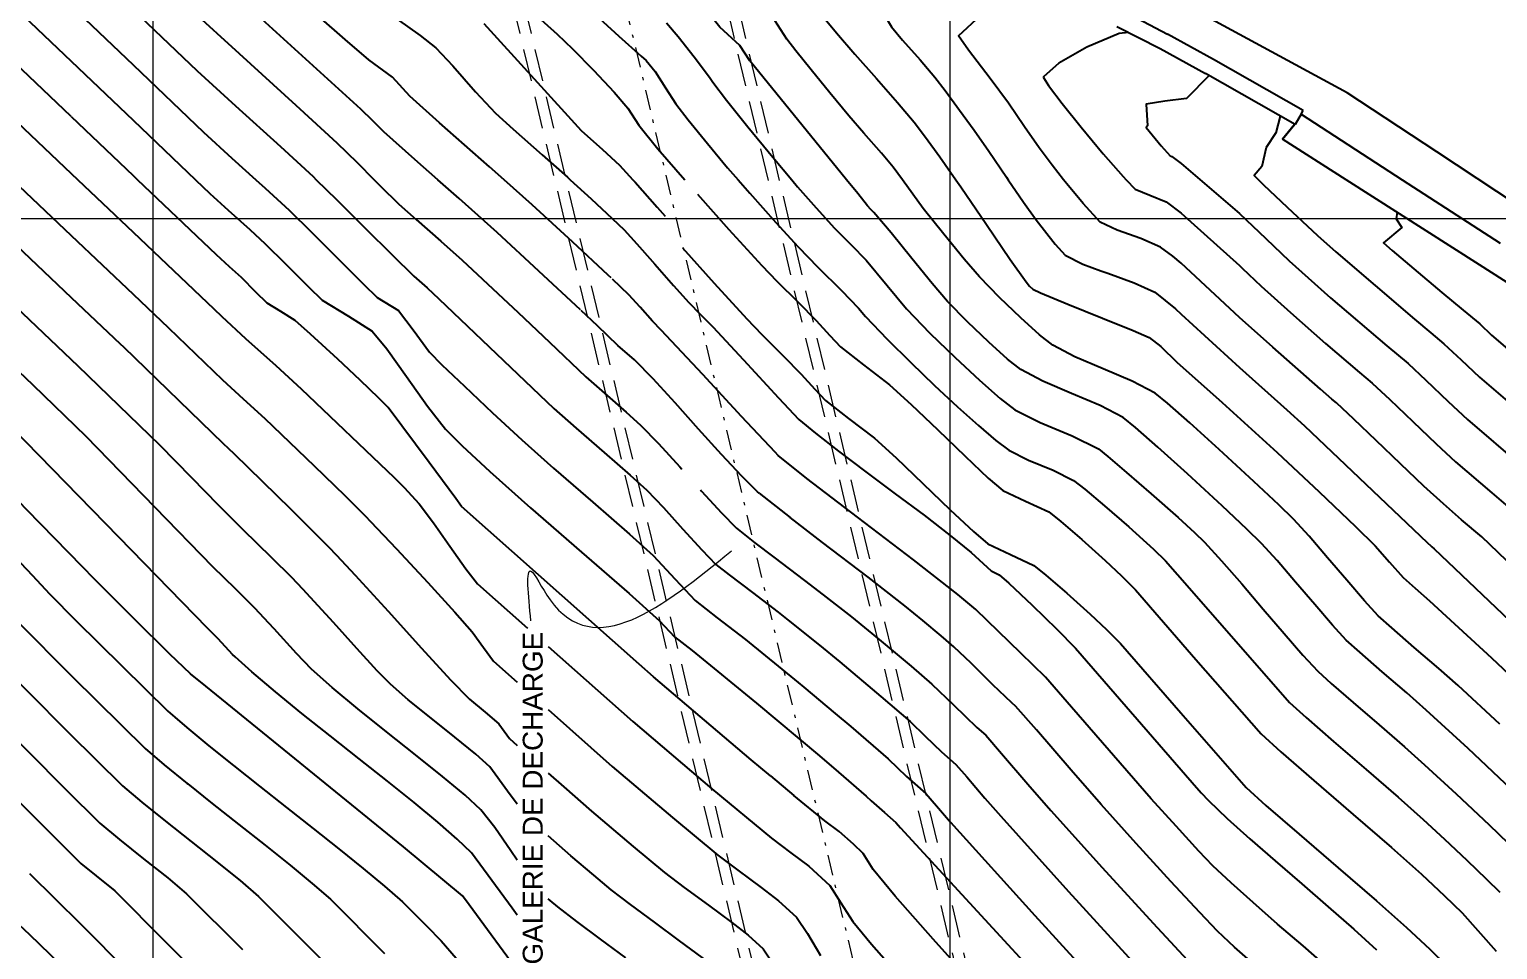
# Model space of a CAD drawing. Extents: x 62405 to 62842, y 108162 to 109685.
# Drawn here: x 62446.13 to 62492.18, y 109602.09 to 109630.93 of the extents above; entities that cross this region are included whole.
import ezdxf
from ezdxf.enums import TextEntityAlignment as Align

# ---------------------------------------------------------------- set-up
doc = ezdxf.new("R2010")
doc.units = 0
doc.header["$LTSCALE"] = 0.999976
doc.header["$MEASUREMENT"] = 0
doc.linetypes.add('TRATTEGGIATA', pattern=[19.05, 12.7, -6.35])
doc.linetypes.add('TRATTOPUNTO2', pattern=[12.7, 6.35, -3.175, 0, -3.175])
for name, color, linetype in [('Bâti', 7, 'Continuous'), ('coordinate', 2, 'Continuous'), ('curve livello 1 m', 2, 'Continuous'), ('curve livello 1m', 2, 'Continuous'), ('curve livello 5 m', 7, 'Continuous'), ('curve livello 5m', 7, 'Continuous'), ('LIN010CO', 2, 'Continuous'), ('LIN018CO', 6, 'Continuous'), ('LIN025CO', 7, 'Continuous'), ('Per+Mod Surf', 7, 'Continuous'), ('Strade', 7, 'Continuous')]:
    doc.layers.add(name, color=color, linetype=linetype)
doc.styles.add('ARIAL', font='arial.ttf')

msp = doc.modelspace()

# ---------------------------------------------------------------- linework, layer by layer
at = {"layer": 'Bâti', "linetype": 'Continuous'}
for p, q in [((62479.234, 109632.151), (62481.819, 109630.776)), ((62480.234, 109631.025), (62481.597, 109630.332)), ((62483.262, 109629.991), (62481.819, 109630.776)), ((62481.597, 109630.332), (62483.01, 109629.549)), ((62486.079, 109628.39), (62483.262, 109629.991)), ((62485.827, 109627.949), (62483.01, 109629.549)), ((62486.017, 109628.272), (62486.079, 109628.39)), ((62485.807, 109627.947), (62485.433, 109627.494)), ((62486.017, 109628.272), (62485.827, 109627.949)), ((62486.017, 109628.272), (62489.186, 109626.219)), ((62487.428, 109626.219), (62485.433, 109627.494)), ((62491.605, 109623.548), (62487.428, 109626.219)), ((62489.186, 109626.219), (62492.255, 109624.231)), ((62494.609, 109621.627), (62491.605, 109623.548))]:
    msp.add_line(p, q, dxfattribs=at)
at = {"layer": 'coordinate', "linetype": 'Continuous', "lineweight": 0}
for p, q in [((62450, 109685.001), (62450, 109487.501)), ((62475, 109685.001), (62475, 109487.501)), ((62418.386, 109625), (62561.886, 109625))]:
    msp.add_line(p, q, dxfattribs=at)
at = {"layer": 'curve livello 1 m'}
for p, q in [((62469.515, 109617.677), (62468.46, 109618.798)), ((62469.014, 109616.395), (62469.987, 109615.628)), ((62469.476, 109614.39), (62470.441, 109613.653)), ((62470.415, 109610.312), (62471.401, 109609.488)), ((62470.911, 109608.16), (62471.506, 109607.648)), ((62469.371, 109607.532), (62470.108, 109606.921))]:
    msp.add_line(p, q, dxfattribs=at)
at = {"layer": 'curve livello 1 m', "flags": 128}
for points in [[(62468.358, 109626.219), (62468.726, 109625.795), (62469.544, 109624.878), (62470.238, 109624.119), (62470.861, 109623.481), (62471.598, 109622.745), (62472.134, 109622.191), (62472.351, 109621.929), (62473.034, 109621.223), (62473.769, 109620.492), (62474.517, 109619.772), (62475.238, 109619.101), (62475.893, 109618.514), (62476.443, 109618.049), (62476.849, 109617.742), (62477.464, 109617.433), (62478.238, 109617.111), (62478.877, 109616.795), (62479.235, 109616.518), (62479.85, 109615.999), (62480.605, 109615.338), (62481.383, 109614.638), (62481.759, 109614.273), (62482.508, 109613.411), (62485.647, 109609.831), (62486.166, 109609.358), (62487.03, 109608.607), (62488.054, 109607.727), (62489.051, 109606.865), (62489.835, 109606.17), (62490.51, 109605.546), (62491.211, 109604.886), (62491.825, 109604.296), (62492.239, 109603.883)], [(62470.039, 109626.219), (62470.223, 109625.999), (62470.802, 109625.339), (62471.38, 109624.703), (62471.901, 109624.173), (62472.372, 109623.693), (62473.028, 109622.9), (62473.638, 109622.168), (62474.373, 109621.414), (62475.161, 109620.645), (62475.923, 109619.936), (62476.575, 109619.364), (62477.036, 109619.004), (62477.831, 109618.605), (62478.831, 109618.189), (62479.657, 109617.781), (62479.947, 109617.547), (62480.539, 109617.043), (62481.314, 109616.37), (62482.156, 109615.629), (62482.671, 109615.159), (62482.988, 109614.858), (62483.521, 109614.275), (62484.15, 109613.55), (62484.82, 109612.762), (62485.478, 109611.99), (62486.069, 109611.313), (62486.538, 109610.81), (62486.953, 109610.432), (62487.644, 109609.832), (62488.462, 109609.128), (62489.259, 109608.439), (62489.886, 109607.883), (62490.878, 109606.967), (62491.908, 109605.996), (62492.811, 109605.129)], [(62492.605, 109607.106), (62491.246, 109608.387), (62489.937, 109609.597), (62489.937, 109609.597), (62489.326, 109610.136), (62488.559, 109610.797), (62487.855, 109611.405), (62487.43, 109611.788), (62487.43, 109611.788), (62486.995, 109612.258), (62486.442, 109612.899), (62485.84, 109613.607), (62485.26, 109614.282), (62484.771, 109614.82), (62484.771, 109614.82), (62484.309, 109615.265), (62483.533, 109615.994), (62483.533, 109615.994), (62482.446, 109616.996), (62481.52, 109617.834), (62481.52, 109617.834), (62480.819, 109618.447), (62480.436, 109618.767), (62480.436, 109618.767), (62479.714, 109619.14), (62478.808, 109619.523), (62477.912, 109619.903), (62477.223, 109620.266), (62477.223, 109620.266), (62476.81, 109620.595), (62476.218, 109621.128), (62475.553, 109621.765), (62474.924, 109622.406), (62474.924, 109622.406), (62474.44, 109622.968), (62473.81, 109623.745), (62473.159, 109624.549), (62472.61, 109625.195), (62472.61, 109625.195), (62472.521, 109625.286), (62472.417, 109625.403), (62472.107, 109625.785), (62471.754, 109626.219)], [(62475.181, 109626.219), (62475.339, 109625.991), (62476.143, 109624.813), (62476.892, 109623.716), (62477.388, 109623.014), (62477.497, 109622.883), (62477.596, 109622.79), (62477.845, 109622.674), (62478.702, 109622.317), (62479.781, 109621.883), (62480.743, 109621.494), (62481.251, 109621.271), (62481.609, 109620.988), (62482.12, 109620.501), (62483.534, 109619.24), (62485.257, 109617.666), (62486.574, 109616.432), (62487.715, 109615.35), (62488.336, 109614.745), (62488.789, 109614.228), (62489.213, 109613.746), (62489.585, 109613.419), (62490.039, 109613.024), (62490.564, 109612.539)], [(62476.829, 109626.219), (62477.312, 109625.513), (62477.702, 109624.957), (62478.299, 109624.195), (62478.611, 109623.849), (62479.165, 109623.577), (62479.736, 109623.367)], [(62467.083, 109625.765), (62468.072, 109624.655), (62469.097, 109623.535), (62469.576, 109623.044), (62470.238, 109622.377), (62470.801, 109621.802), (62471.236, 109621.335), (62471.568, 109620.979), (62472.294, 109620.416), (62473.102, 109619.794), (62473.785, 109619.177), (62474.624, 109618.376), (62475.478, 109617.553), (62476.204, 109616.868), (62476.662, 109616.479), (62477.371, 109616.147), (62478.098, 109615.81), (62478.48, 109615.506), (62479.137, 109614.941), (62479.872, 109614.282), (62480.381, 109613.8), (62480.819, 109613.362), (62482.71, 109611.185), (62484.755, 109608.852), (62485.379, 109608.284), (62486.416, 109607.383), (62487.645, 109606.326), (62488.842, 109605.291), (62489.784, 109604.456), (62490.514, 109603.775), (62491.059, 109603.244), (62492.125, 109602.034)], [(62465.344, 109624.026), (62465.742, 109623.574), (62466.329, 109622.906), (62466.814, 109622.368), (62467.168, 109622.008), (62467.563, 109621.606), (62468.523, 109620.578), (62469.626, 109619.383), (62470.266, 109618.707), (62470.784, 109618.272), (62471.508, 109617.709), (62472.365, 109617.063), (62473.282, 109616.378), (62474.187, 109615.699), (62475.006, 109615.069), (62475.667, 109614.534), (62476.289, 109613.955), (62476.54, 109613.838), (62476.849, 109613.571), (62477.577, 109612.888), (62478.351, 109612.135), (62478.94, 109611.539), (62482.597, 109607.329), (62482.883, 109606.998), (62483.106, 109606.756), (62483.694, 109606.2), (62484.404, 109605.562), (62485.196, 109604.869), (62486.03, 109604.147), (62486.865, 109603.424), (62487.662, 109602.726), (62488.381, 109602.081)], [(62468.46, 109618.798), (62467.247, 109620.112), (62465.945, 109621.508), (62465.945, 109621.508), (62465.673, 109621.785), (62465.283, 109622.222), (62464.936, 109622.611), (62464.936, 109622.611), (62464.422, 109623.104)], [(62469.014, 109616.395), (62468.964, 109616.435), (62468.964, 109616.435), (62468.473, 109616.924), (62467.837, 109617.609), (62467.119, 109618.405), (62466.382, 109619.222), (62465.689, 109619.974), (62465.106, 109620.573), (62465.106, 109620.573), (62464.59, 109621.027), (62463.952, 109621.635), (62463.435, 109622.116)], [(62462.444, 109621.125), (62463.585, 109620.039), (62464.166, 109619.526), (62464.847, 109618.935), (62465.302, 109618.528), (62465.86, 109617.951), (62466.526, 109617.221), (62466.592, 109617.148)], [(62460.438, 109619.119), (62460.655, 109618.915), (62461.576, 109618.063), (62462.568, 109617.182), (62463.805, 109616.107), (62464.957, 109615.104), (62465.694, 109614.439), (62466.38, 109613.699), (62467.01, 109613.027), (62467.705, 109612.487), (62468.586, 109611.809), (62470.238, 109610.46), (62470.415, 109610.312)], [(62459.451, 109618.133), (62459.708, 109617.881), (62460.572, 109617.075), (62461.852, 109615.937), (62463.45, 109614.549), (62464.938, 109613.253), (62465.889, 109612.395), (62466.359, 109611.891), (62466.921, 109611.457), (62468.934, 109609.813), (62470.911, 109608.16)], [(62469.371, 109607.532), (62468.762, 109608.036), (62465.709, 109610.636), (62465.709, 109610.636), (62465.257, 109611.036), (62459.687, 109615.972), (62459.504, 109616.223), (62458.668, 109617.35)], [(62486.847, 109601.527), (62486.073, 109602.2), (62485.277, 109602.888), (62484.507, 109603.559), (62483.814, 109604.177), (62483.247, 109604.711), (62483.247, 109604.711), (62482.808, 109605.173), (62482.09, 109605.953), (62481.311, 109606.816), (62481.311, 109606.816), (62478.817, 109609.687), (62478, 109610.628), (62477.224, 109611.382), (62475.813, 109612.746), (62475.249, 109613.218), (62473.854, 109614.304), (62472.1, 109615.641), (62470.512, 109616.854), (62469.615, 109617.571), (62469.615, 109617.571), (62469.515, 109617.677)], [(62457.885, 109616.567), (62458.358, 109616.056), (62458.801, 109615.467), (62459.322, 109614.728), (62459.818, 109614.026), (62460.189, 109613.55), (62461.755, 109612.162)], [(62467.175, 109616.501), (62467.214, 109616.457), (62467.838, 109615.777), (62468.312, 109615.299), (62468.887, 109614.84), (62469.476, 109614.39)], [(62484.59, 109601.574), (62483.925, 109602.163), (62483.388, 109602.666), (62483.388, 109602.666), (62482.832, 109603.246), (62481.924, 109604.224), (62480.836, 109605.415), (62479.738, 109606.633), (62479.738, 109606.633), (62478.797, 109607.715), (62477.715, 109608.974), (62477.06, 109609.716), (62477.06, 109609.716), (62476.944, 109609.818), (62476.349, 109610.389), (62475.661, 109611.065), (62475.124, 109611.577), (62475.124, 109611.577), (62474.723, 109611.924), (62474.152, 109612.401), (62473.583, 109612.866), (62473.583, 109612.866), (62472.439, 109613.756), (62471.002, 109614.852), (62469.987, 109615.628)], [(62455.764, 109614.446), (62456.351, 109613.821), (62457.38, 109612.693), (62458.434, 109611.532), (62459.341, 109610.543), (62459.93, 109609.932), (62460.422, 109609.526), (62460.859, 109609.161), (62461.194, 109608.705), (62461.432, 109608.482)], [(62470.441, 109613.653), (62471.025, 109613.209), (62471.918, 109612.514), (62472.848, 109611.754), (62473.781, 109610.974), (62474.436, 109610.408), (62475.113, 109609.755), (62475.841, 109609.05), (62476.121, 109608.805), (62476.621, 109608.238), (62477.447, 109607.276), (62478.166, 109606.45), (62479.778, 109604.661), (62481.377, 109602.911), (62482.711, 109601.473), (62483.529, 109600.621), (62484.166, 109600.034), (62484.965, 109599.339), (62485.767, 109598.642), (62486.414, 109598.047), (62489.31, 109594.928), (62493.157, 109590.708)], [(62461.432, 109606.643), (62461.128, 109607.058), (62460.573, 109607.813), (62460.573, 109607.813), (62460.132, 109608.214), (62459.476, 109608.747), (62458.729, 109609.338), (62458.015, 109609.914), (62457.454, 109610.402), (62457.454, 109610.402), (62457.042, 109610.83), (62456.406, 109611.523), (62455.668, 109612.336), (62454.946, 109613.127), (62454.704, 109613.385)], [(62461.432, 109604.891), (62461.232, 109605.181), (62460.728, 109605.91), (62460.287, 109606.465), (62460.287, 109606.465), (62459.797, 109606.925), (62459.09, 109607.517), (62458.243, 109608.196), (62457.332, 109608.916), (62456.434, 109609.632), (62455.624, 109610.299), (62454.978, 109610.872), (62454.978, 109610.872), (62454.509, 109611.37), (62453.812, 109612.137), (62453.641, 109612.322)], [(62461.432, 109603.167), (62461.273, 109603.383), (62460.001, 109605.117), (62459.553, 109605.549), (62458.94, 109606.083), (62458.197, 109606.695), (62457.364, 109607.364), (62456.475, 109608.067), (62455.569, 109608.784), (62454.681, 109609.492), (62453.85, 109610.169), (62453.111, 109610.792), (62452.585, 109611.267)], [(62462.401, 109611.589), (62463.597, 109610.53), (62465.06, 109609.234), (62467.529, 109607.131), (62469.401, 109605.581), (62470.016, 109605.121), (62470.575, 109604.702), (62471.236, 109604.1), (62471.582, 109603.556), (62471.953, 109602.963), (62472.541, 109602.254), (62473.552, 109601.104), (62474.878, 109599.632), (62476.412, 109597.956), (62478.046, 109596.193), (62479.675, 109594.462), (62482.918, 109591.184), (62487.852, 109586.091), (62488.394, 109585.57), (62489.455, 109584.165), (62495.031, 109576.578)], [(62471.401, 109609.488), (62471.895, 109609.075), (62473.059, 109608.07), (62473.634, 109607.515), (62474.242, 109606.982), (62474.584, 109606.589), (62475.021, 109606.085), (62477.663, 109603.153), (62480.284, 109600.284), (62482.47, 109597.928), (62483.811, 109596.53), (62484.255, 109596.134), (62484.703, 109595.735), (62485.598, 109594.771), (62488.009, 109592.125), (62489.907, 109590.112), (62491.516, 109588.4), (62491.884, 109587.975), (62492.259, 109587.507)], [(62450.693, 109609.375), (62451.067, 109609.051), (62451.76, 109608.478), (62452.529, 109607.859), (62453.348, 109607.209), (62454.191, 109606.546), (62455.03, 109605.885), (62455.841, 109605.241), (62456.596, 109604.632), (62457.27, 109604.073), (62457.835, 109603.581), (62458.592, 109602.822), (62459.05, 109602.366), (62459.514, 109601.822)], [(62462.401, 109607.617), (62462.889, 109607.188), (62463.762, 109606.429), (62465.064, 109605.32), (62466.051, 109604.503), (62466.666, 109604.035), (62467.428, 109603.475), (62468.159, 109602.937), (62468.678, 109602.536), (62469.146, 109602.111), (62469.607, 109601.417)], [(62471.506, 109607.648), (62472.371, 109606.901), (62472.531, 109606.747), (62472.951, 109606.379), (62473.302, 109606.071), (62473.448, 109605.902), (62480.545, 109598.188), (62483.724, 109594.688), (62483.886, 109594.525), (62484.682, 109593.703), (62490.519, 109587.502), (62490.86, 109587.11), (62493.727, 109583.211)], [(62451.098, 109607.278), (62451.869, 109606.663), (62452.699, 109606.009), (62453.526, 109605.358), (62454.308, 109604.734), (62455.006, 109604.162), (62455.579, 109603.667), (62457.27, 109601.969)], [(62496.317, 109577.298), (62489.725, 109586.268), (62489.494, 109586.575), (62489.376, 109586.688), (62483.402, 109592.854), (62481.699, 109594.575), (62479.779, 109596.617), (62477.851, 109598.696), (62476.042, 109600.673), (62474.479, 109602.409), (62473.287, 109603.764), (62472.593, 109604.6), (62472.593, 109604.6), (62472.281, 109605.095), (62471.979, 109605.388), (62471.523, 109605.785), (62471.523, 109605.785), (62471.076, 109606.12), (62470.108, 109606.921)], [(62470.546, 109597.447), (62470.304, 109597.722), (62470.033, 109598.049), (62470.033, 109598.049), (62469.563, 109598.757), (62469.033, 109599.648), (62468.519, 109600.507), (62468.1, 109601.117), (62468.1, 109601.117), (62467.73, 109601.453), (62467.228, 109601.844), (62466.525, 109602.365), (62465.737, 109602.942), (62464.982, 109603.5), (62464.376, 109603.964), (62464.376, 109603.964), (62463.832, 109604.415), (62463.113, 109605.027), (62463.113, 109605.027), (62462.401, 109605.649)], [(62452.075, 109604.787), (62452.739, 109604.251), (62453.322, 109603.753), (62455.949, 109601.117)], [(62464.84, 109601.828), (62464.039, 109602.415), (62463.299, 109602.965), (62462.701, 109603.425), (62462.701, 109603.425), (62462.464, 109603.624), (62462.401, 109603.68)]]:
    msp.add_lwpolyline(points, dxfattribs=at)
at = {"layer": 'curve livello 1m'}
for p, q in [((62482.256, 109625.173), (62484.084, 109623.526)), ((62484.084, 109621.905), (62482.256, 109623.601)), ((62482.256, 109622.004), (62484.084, 109620.328)), ((62445.106, 109603.526), (62446.133, 109602.556))]:
    msp.add_line(p, q, dxfattribs=at)
at = {"layer": 'curve livello 1m', "flags": 128}
for points in [[(62471.754, 109626.219), (62468.724, 109629.949), (62468.408, 109630.431), (62467.782, 109630.998), (62467.252, 109631.665), (62466.74, 109632.307), (62466.74, 109632.307), (62466.164, 109632.796), (62465.407, 109633.432), (62465.407, 109633.432), (62464.857, 109633.929), (62464.334, 109634.401), (62464.334, 109634.401), (62462.783, 109635.681), (62460.911, 109637.227), (62460.907, 109637.347), (62460.913, 109637.393), (62461.137, 109639.189)], [(62455.193, 109638.786), (62455.926, 109637.935), (62456.121, 109637.71), (62456.944, 109637.215), (62457.497, 109636.682), (62458.121, 109636.198), (62458.971, 109635.567), (62459.69, 109635.016), (62460.067, 109634.686), (62460.506, 109634.3), (62461.503, 109633.477), (62462.282, 109632.835), (62462.929, 109632.258), (62463.762, 109631.499), (62464.615, 109630.722), (62465.321, 109630.09), (62465.476, 109629.96), (62465.758, 109629.606), (62466.082, 109629.098), (62466.402, 109628.6), (62466.79, 109628.1), (62467.393, 109627.358), (62468.03, 109626.596), (62468.358, 109626.219)], [(62455.193, 109637.041), (62455.362, 109636.827), (62455.692, 109636.362), (62456.096, 109636.119), (62456.292, 109635.93), (62456.837, 109635.497), (62457.604, 109634.921), (62458.464, 109634.283), (62459.289, 109633.666), (62459.949, 109633.151), (62460.36, 109632.791), (62460.863, 109632.376), (62461.255, 109632.051), (62461.972, 109631.422), (62462.68, 109630.782), (62463.168, 109630.325), (62463.828, 109629.651), (62464.468, 109628.962), (62464.895, 109628.465), (62464.895, 109628.465), (62465.241, 109627.925), (62465.836, 109627.192), (62466.683, 109626.219)], [(62468.891, 109636.352), (62468.873, 109636.164), (62468.881, 109636.162), (62469.052, 109635.459), (62469.085, 109634.439), (62469.236, 109633.614), (62469.951, 109632.966), (62470.333, 109632.388), (62470.828, 109631.631), (62471.061, 109631.308), (62471.091, 109631.254), (62471.439, 109630.822), (62472.017, 109630.158), (62472.699, 109629.388), (62473.36, 109628.635), (62473.875, 109628.024), (62474.229, 109627.557), (62474.68, 109626.938), (62475.181, 109626.219)], [(62441.032, 109635.767), (62441.167, 109635.636), (62441.868, 109635.02), (62442.631, 109634.389), (62443.374, 109633.853), (62443.914, 109633.321), (62444.642, 109632.601), (62447.442, 109629.934)], [(62447.442, 109628.203), (62443.013, 109632.422), (62443.013, 109632.422), (62442.533, 109632.896), (62442.252, 109633.099), (62441.263, 109633.966), (62439.977, 109635.097), (62439.653, 109635.373), (62439.515, 109635.477)], [(62437.81, 109635.152), (62437.895, 109635.088), (62438.498, 109634.631), (62439.68, 109633.642), (62441.306, 109632.247), (62441.624, 109631.964), (62442.12, 109631.46), (62447.442, 109626.414)], [(62458.937, 109626.219), (62458.216, 109626.853), (62457.252, 109627.716), (62457.252, 109627.716), (62456.899, 109628.064), (62456.528, 109628.431), (62456.528, 109628.431), (62451.815, 109632.727), (62451.129, 109633.359), (62451.097, 109633.401), (62450.996, 109633.477), (62450.38, 109634.048), (62449.655, 109634.773), (62449.383, 109635.052)], [(62473.004, 109634.507), (62472.701, 109633.778), (62472.45, 109633.029), (62472.398, 109632.73), (62472.472, 109632.513), (62472.554, 109632.207), (62472.576, 109632.117), (62472.608, 109632.019), (62472.871, 109631.5), (62473.166, 109631.013), (62473.516, 109630.594), (62474.065, 109629.974), (62474.527, 109629.433), (62474.848, 109629.015), (62475.303, 109628.401), (62475.757, 109627.777), (62476.219, 109627.114), (62476.777, 109626.295), (62476.829, 109626.219)], [(62449.383, 109633.284), (62449.53, 109633.139), (62451.191, 109631.557), (62452.708, 109630.17), (62454.488, 109628.559), (62455.778, 109627.375), (62456.407, 109626.757), (62456.945, 109626.219)], [(62478.565, 109626.219), (62478.204, 109626.68), (62477.801, 109627.214), (62477.801, 109627.214), (62477.341, 109627.879), (62476.833, 109628.616), (62476.833, 109628.616), (62476.257, 109629.393), (62475.587, 109630.282), (62475.267, 109630.725), (62475.267, 109630.725), (62475.965, 109631.377), (62476.526, 109631.932), (62477.156, 109632.573)], [(62447.442, 109631.665), (62449.383, 109629.817)], [(62461.02, 109626.219), (62460.562, 109626.625), (62458.999, 109628), (62458.063, 109628.84), (62458.063, 109628.84), (62457.523, 109629.432), (62456.783, 109629.975), (62456.035, 109630.609), (62455.215, 109631.331)], [(62457.667, 109631.247), (62458.385, 109630.736), (62458.879, 109630.351), (62459.414, 109629.784), (62460.124, 109628.978), (62460.749, 109628.302), (62461.299, 109627.808), (62462.217, 109627.001), (62463.005, 109626.301), (62463.094, 109626.219)], [(62466.108, 109631.133), (62466.482, 109630.703), (62466.983, 109630.073), (62467.461, 109629.433), (62467.563, 109629.275), (62467.994, 109628.714), (62468.664, 109627.879), (62469.448, 109626.923), (62470.039, 109626.219)], [(62480.603, 109630.838), (62480.312, 109630.798), (62479.293, 109630.371), (62478.412, 109629.867), (62477.933, 109629.439), (62477.933, 109629.428), (62477.932, 109629.427), (62478.096, 109629.171), (62478.521, 109628.612), (62479.12, 109627.861), (62479.806, 109627.032), (62480.429, 109626.317), (62480.524, 109626.219)], [(62447.442, 109629.934), (62449.383, 109628.086)], [(62449.383, 109629.817), (62451.594, 109627.711), (62452.482, 109626.899), (62453.233, 109626.219)], [(62447.442, 109628.203), (62449.383, 109626.355)], [(62449.383, 109628.086), (62451.343, 109626.219)], [(62485.358, 109628.215), (62485.223, 109627.687), (62484.918, 109627.229), (62484.784, 109626.632), (62484.542, 109626.355), (62484.675, 109626.219)], [(62427.303, 109626.219), (62429.853, 109624.129), (62431.548, 109622.715), (62435.09, 109619.805), (62435.534, 109619.378), (62436.213, 109618.699), (62437, 109617.896), (62437.77, 109617.096), (62438.435, 109616.376), (62439.301, 109615.424), (62440.045, 109614.615), (62440.735, 109613.899), (62441.421, 109613.186), (62441.421, 109613.186), (62442.167, 109612.374), (62443.034, 109611.419), (62443.691, 109610.706), (62447.275, 109607.102), (62448.341, 109606.053), (62448.956, 109605.539), (62449.716, 109604.936), (62450.47, 109604.339), (62451.065, 109603.839), (62452.812, 109602.086)], [(62429.51, 109626.219), (62429.69, 109626.071), (62432.543, 109623.692), (62435.151, 109621.55), (62435.819, 109620.906), (62436.84, 109619.886), (62438.024, 109618.678), (62439.182, 109617.475), (62439.686, 109616.929), (62440.343, 109616.208), (62440.907, 109615.594), (62441.574, 109614.899), (62442.363, 109614.086), (62443.025, 109613.396), (62443.58, 109612.791), (62444.225, 109612.081), (62444.714, 109611.55), (62447.382, 109608.867), (62449.053, 109607.223), (62449.658, 109606.708), (62450.4, 109606.11), (62451.208, 109605.473), (62452.011, 109604.839), (62452.075, 109604.787)], [(62431.68, 109626.219), (62433.538, 109624.67), (62435.212, 109623.295), (62436.104, 109622.435), (62437.467, 109621.072), (62439.048, 109619.46), (62440.594, 109617.855), (62441.158, 109617.24), (62441.768, 109616.574), (62442.669, 109615.635), (62443.734, 109614.537), (62444.628, 109613.605), (62445.207, 109612.972), (62445.738, 109612.393), (62447.489, 109610.632), (62449.764, 109608.393), (62450.361, 109607.88), (62451.076, 109607.295), (62451.098, 109607.278)], [(62433.848, 109626.219), (62434.534, 109625.647), (62435.273, 109625.039), (62436.39, 109623.964), (62438.094, 109622.259), (62440.072, 109620.243), (62442.006, 109618.234), (62442.63, 109617.554), (62443.764, 109616.371), (62445.106, 109614.989), (62446.232, 109613.815), (62446.761, 109613.237), (62447.596, 109612.397), (62450.476, 109609.562), (62450.693, 109609.375)], [(62452.585, 109611.267), (62452.503, 109611.341), (62452.503, 109611.341), (62452.051, 109611.83), (62451.715, 109612.161), (62448.938, 109615.017), (62445.608, 109618.433), (62444.834, 109619.182), (62443.385, 109620.556), (62441.753, 109622.2), (62439.767, 109624.238), (62437.881, 109626.171), (62437.833, 109626.219)], [(62453.641, 109612.322), (62453.206, 109612.79), (62453.206, 109612.79), (62452.594, 109613.395), (62451.888, 109614.089), (62451.888, 109614.089), (62450.082, 109615.946), (62447.916, 109618.168), (62446.25, 109619.781), (62443.132, 109622.737), (62441.803, 109624.076), (62440.185, 109625.736), (62439.714, 109626.219)], [(62454.704, 109613.385), (62454.362, 109613.75), (62454.362, 109613.75), (62453.735, 109614.372), (62452.832, 109615.255), (62452.061, 109616.017), (62452.061, 109616.017), (62451.226, 109616.876), (62450.224, 109617.903), (62447.666, 109620.379), (62442.879, 109624.918), (62441.852, 109625.952), (62441.592, 109626.219)], [(62443.554, 109626.219), (62447.442, 109622.532)], [(62447.442, 109626.414), (62447.648, 109626.219)], [(62447.648, 109626.219), (62449.383, 109624.574)], [(62449.525, 109626.219), (62449.383, 109626.355)], [(62458.668, 109617.35), (62457.384, 109619.082), (62457.09, 109619.373), (62456.504, 109619.933), (62455.801, 109620.593), (62455.801, 109620.593), (62454.945, 109621.381), (62454.465, 109621.808), (62454.465, 109621.808), (62454.017, 109622.085), (62453.587, 109622.354), (62453.587, 109622.354), (62453.235, 109622.699), (62452.78, 109623.15), (62452.78, 109623.15), (62452.41, 109623.488), (62451.997, 109623.865), (62451.997, 109623.865), (62449.525, 109626.219)], [(62451.343, 109626.219), (62451.795, 109625.788), (62452.369, 109625.263), (62453.042, 109624.654), (62453.53, 109624.206), (62454.162, 109623.584), (62454.886, 109622.857), (62455.315, 109622.443), (62456.139, 109621.937), (62456.883, 109621.469), (62457.34, 109620.919), (62457.96, 109620.05), (62458.617, 109619.122), (62459.185, 109618.395), (62459.451, 109618.133)], [(62453.233, 109626.219), (62453.524, 109625.956), (62454.279, 109625.263), (62454.976, 109624.58), (62455.838, 109623.715), (62456.612, 109622.942), (62457.043, 109622.532), (62457.707, 109622.12), (62458.164, 109621.518), (62458.682, 109620.817), (62459.072, 109620.421), (62459.775, 109619.744), (62460.438, 109619.119)], [(62456.945, 109626.219), (62457.137, 109626.027), (62457.72, 109625.456), (62458.259, 109624.974), (62459.039, 109624.288), (62459.705, 109623.696), (62461.462, 109622.06), (62462.444, 109621.125)], [(62463.413, 109622.136), (62460.805, 109624.564), (62459.613, 109625.625), (62458.937, 109626.219)], [(62464.38, 109623.144), (62464.288, 109623.232), (62463.165, 109624.277), (62461.905, 109625.432), (62461.905, 109625.432), (62461.02, 109626.219)], [(62463.094, 109626.219), (62463.745, 109625.622), (62464.405, 109625.008), (62464.785, 109624.643), (62465.184, 109624.208), (62465.344, 109624.026)], [(62479.176, 109625.477), (62478.668, 109626.087), (62478.565, 109626.219)], [(62480.524, 109626.219), (62480.806, 109625.927), (62481.272, 109625.731), (62481.783, 109625.524), (62482.256, 109625.173)], [(62484.675, 109626.219), (62484.837, 109626.054), (62485.57, 109625.355), (62486.523, 109624.469), (62487.1, 109623.954), (62489.566, 109621.845), (62490.081, 109621.42), (62490.492, 109621.079), (62491.034, 109620.568), (62491.606, 109620.027), (62493.875, 109618.086)], [(62482.256, 109623.601), (62481.993, 109623.819), (62481.606, 109624.107), (62481.606, 109624.107), (62480.989, 109624.374), (62480.248, 109624.64), (62479.709, 109624.888), (62479.709, 109624.888), (62479.176, 109625.477)], [(62489.022, 109625.2), (62488.996, 109624.997), (62489.168, 109624.726), (62488.599, 109624.244), (62488.87, 109624.004), (62489.548, 109623.425), (62490.428, 109622.68), (62491.089, 109622.135), (62491.617, 109621.698), (62491.984, 109621.351), (62494.818, 109618.927)], [(62449.383, 109624.574), (62451.914, 109622.175), (62452.166, 109621.93), (62452.913, 109621.247), (62453.857, 109620.395), (62454.657, 109619.664), (62457.574, 109616.88), (62457.828, 109616.63), (62457.885, 109616.567)], [(62479.736, 109623.367), (62479.955, 109623.286), (62480.778, 109622.986), (62481.429, 109622.689), (62482.075, 109622.175), (62482.256, 109622.004)], [(62484.084, 109623.526), (62484.164, 109623.449), (62484.761, 109622.882), (62485.679, 109622.055), (62486.777, 109621.084), (62487.843, 109620.173), (62488.242, 109619.842), (62488.799, 109619.327), (62489.512, 109618.645), (62490.243, 109617.945), (62490.851, 109617.379), (62491.99, 109616.404), (62493.236, 109615.338)], [(62447.442, 109622.532), (62448.977, 109621.077)], [(62495.585, 109611.271), (62491.676, 109615.026), (62491.047, 109615.563), (62490.473, 109616.055), (62489.865, 109616.618), (62489.134, 109617.315), (62488.371, 109618.048), (62487.668, 109618.717), (62487.118, 109619.224), (62487.118, 109619.224), (62486.981, 109619.337), (62486.616, 109619.65), (62485.126, 109620.966), (62484.084, 109621.905)], [(62448.977, 109621.077), (62449.082, 109620.978), (62452.207, 109617.953), (62452.369, 109617.805), (62452.56, 109617.624), (62454.32, 109615.902), (62455.517, 109614.71), (62455.764, 109614.446)], [(62484.084, 109620.328), (62485.561, 109619.011), (62486.119, 109618.502), (62489.967, 109614.852), (62490.095, 109614.731), (62490.105, 109614.722), (62490.115, 109614.713), (62490.181, 109614.651), (62498.14, 109607.08), (62498.645, 109606.535), (62499.268, 109605.836), (62499.902, 109605.105), (62500.439, 109604.464), (62501.12, 109603.616), (62501.835, 109602.701), (62502.535, 109601.786), (62503.169, 109600.937), (62503.687, 109600.22), (62504.04, 109599.702), (62504.432, 109598.956), (62504.758, 109598.344)], [(62490.564, 109612.539), (62491.982, 109611.228), (62494, 109609.327), (62495.767, 109607.628), (62496.96, 109606.44), (62497.733, 109605.607), (62498.687, 109604.536), (62499.477, 109603.626)], [(62446.133, 109604.477), (62447.744, 109602.889)], [(62446.133, 109602.556), (62447.744, 109601.004)], [(62447.744, 109602.889), (62448.166, 109602.469), (62449.475, 109601.142), (62450.778, 109599.821), (62451.168, 109599.433)]]:
    msp.add_lwpolyline(points, dxfattribs=at)
at = {"layer": 'curve livello 5 m'}
msp.add_line((62469.932, 109612.411), (62470.909, 109611.625), dxfattribs=at)
at = {"layer": 'curve livello 5 m', "flags": 128}
for points in [[(62492.248, 109609.151), (62490.939, 109610.361), (62490.939, 109610.361), (62490.328, 109610.9), (62489.561, 109611.56), (62488.857, 109612.169), (62488.432, 109612.552), (62488.432, 109612.552), (62487.998, 109613.022), (62487.444, 109613.663), (62486.843, 109614.371), (62486.262, 109615.046), (62485.773, 109615.584), (62485.773, 109615.584), (62485.311, 109616.029), (62484.535, 109616.758), (62484.535, 109616.758), (62483.448, 109617.76), (62482.522, 109618.597), (62482.522, 109618.597), (62481.821, 109619.211), (62481.438, 109619.531), (62481.438, 109619.531), (62480.717, 109619.904), (62479.81, 109620.287), (62478.914, 109620.667), (62478.225, 109621.03), (62478.225, 109621.03), (62477.812, 109621.359), (62477.22, 109621.892), (62476.555, 109622.529), (62475.926, 109623.17), (62475.926, 109623.17), (62475.442, 109623.732), (62474.812, 109624.508), (62474.161, 109625.313), (62473.515, 109626.219), (62473.515, 109626.219), (62473.515, 109626.219), (62473.515, 109626.219), (62473.515, 109626.219)], [(62466.613, 109624.086), (62467.602, 109622.977), (62468.627, 109621.857), (62469.106, 109621.366), (62469.768, 109620.698), (62470.331, 109620.123), (62470.766, 109619.656), (62471.099, 109619.3), (62471.824, 109618.737), (62472.632, 109618.115), (62473.315, 109617.498), (62474.154, 109616.698), (62475.008, 109615.874), (62475.735, 109615.189), (62476.193, 109614.801), (62476.901, 109614.469), (62477.628, 109614.131), (62478.01, 109613.828), (62478.667, 109613.262), (62479.402, 109612.603), (62479.911, 109612.121), (62480.349, 109611.683), (62482.24, 109609.506), (62484.285, 109607.173), (62484.909, 109606.605), (62485.947, 109605.704), (62487.175, 109604.647), (62488.372, 109603.612), (62489.315, 109602.778), (62490.044, 109602.097), (62490.589, 109601.565)], [(62461.448, 109620.129), (62462.581, 109619.051), (62463.283, 109618.427), (62464.16, 109617.665), (62464.976, 109616.955), (62465.498, 109616.484), (62465.498, 109616.484), (62466.014, 109615.945), (62466.626, 109615.268), (62467.216, 109614.619), (62467.661, 109614.163), (62467.661, 109614.163), (62468.074, 109613.834), (62468.804, 109613.276), (62469.61, 109612.661), (62469.932, 109612.411)], [(62456.827, 109615.508), (62457.645, 109614.651), (62458.633, 109613.593), (62459.477, 109612.667), (62460.023, 109612.043), (62460.023, 109612.043), (62460.375, 109611.558), (62460.692, 109611.127), (62460.692, 109611.127), (62461.432, 109610.471)], [(62470.909, 109611.625), (62471.543, 109611.107), (62472.838, 109610.025), (62473.748, 109609.239), (62473.748, 109609.239), (62474.225, 109608.779), (62474.737, 109608.283), (62474.737, 109608.283), (62475.181, 109607.893), (62475.526, 109607.502), (62476.097, 109606.838), (62476.593, 109606.268), (62476.593, 109606.268), (62478.721, 109603.907), (62480.831, 109601.598), (62482.591, 109599.7), (62483.67, 109598.576), (62483.67, 109598.576), (62484.255, 109598.045), (62484.966, 109597.428), (62485.559, 109596.891), (62485.559, 109596.891), (62487.454, 109594.85), (62492.508, 109589.304)], [(62463.203, 109599.014), (62459.919, 109603.49), (62459.716, 109603.768), (62457.86, 109605.309), (62451.664, 109610.345)], [(62462.401, 109609.612), (62464.411, 109607.831), (62466.297, 109606.226), (62467.726, 109605.042), (62467.726, 109605.042), (62468.349, 109604.572), (62469.085, 109604.032), (62469.626, 109603.619), (62469.626, 109603.619), (62470.191, 109603.106), (62470.53, 109602.596), (62470.939, 109601.902)]]:
    msp.add_lwpolyline(points, dxfattribs=at)
at = {"layer": 'curve livello 5m'}
msp.add_line((62482.256, 109626.722), (62484.084, 109625.165), dxfattribs=at)
at = {"layer": 'curve livello 5m', "flags": 128}
for points in [[(62473.515, 109626.219), (62473.222, 109626.614), (62472.854, 109627.046), (62472.304, 109627.678), (62471.835, 109628.224), (62471.835, 109628.224), (62471.234, 109628.947), (62470.648, 109629.664), (62470.168, 109630.26), (62469.885, 109630.624), (62469.506, 109631.206), (62469.179, 109631.698), (62468.512, 109632.307), (62467.783, 109632.964), (62467.372, 109633.48), (62466.923, 109633.867), (62466.131, 109634.527), (62465.45, 109635.103), (62465.36, 109635.184), (62465.073, 109635.421), (62464.454, 109636.2), (62464.301, 109636.656), (62464.444, 109637.286), (62464.764, 109637.92)], [(62449.383, 109631.548), (62451.392, 109629.634), (62451.392, 109629.634), (62452.595, 109628.534), (62454.006, 109627.258), (62455.029, 109626.319), (62455.029, 109626.319), (62455.131, 109626.219)], [(62460.38, 109631.111), (62463.435, 109627.764), (62464.106, 109627.169), (62464.635, 109626.676), (62465.057, 109626.219)], [(62483.127, 109629.482), (62482.423, 109628.763), (62481.734, 109628.683), (62481.156, 109628.585), (62481.156, 109628.585), (62481.193, 109627.913), (62481.153, 109627.851), (62481.621, 109627.277), (62481.903, 109626.966), (62481.96, 109626.942), (62482.256, 109626.722)], [(62425.098, 109626.219), (62425.144, 109626.182), (62425.175, 109626.183), (62425.187, 109626.17), (62425.213, 109626.144), (62425.741, 109625.69), (62430.016, 109622.186), (62430.553, 109621.738), (62435.029, 109618.061), (62435.586, 109617.512), (62436.358, 109616.717), (62436.358, 109616.717), (62437.184, 109615.822), (62438.259, 109614.64), (62439.184, 109613.635), (62439.184, 109613.635), (62439.818, 109612.977), (62440.754, 109611.957), (62441.843, 109610.758), (62442.668, 109609.863), (62442.668, 109609.863), (62447.744, 109604.79)], [(62451.664, 109610.345), (62451.188, 109610.732), (62450.54, 109611.351), (62449.42, 109612.455), (62448.161, 109613.711), (62447.795, 109614.088), (62446.058, 109615.869), (62443.491, 109618.534), (62443.419, 109618.613), (62440.389, 109621.675), (62435.915, 109626.219)], [(62445.601, 109626.219), (62447.442, 109624.473)], [(62455.131, 109626.219), (62455.765, 109625.6), (62456.651, 109624.715), (62457.516, 109623.851), (62458.189, 109623.197), (62458.189, 109623.197), (62458.605, 109622.828), (62458.973, 109622.485), (62461.448, 109620.129)], [(62465.057, 109626.219), (62465.129, 109626.14), (62465.818, 109625.362), (62466.069, 109625.076)], [(62484.084, 109625.165), (62484.903, 109624.377), (62485.642, 109623.675), (62485.642, 109623.675), (62486.232, 109623.143), (62486.938, 109622.519), (62486.938, 109622.519), (62488.704, 109621.009), (62488.704, 109621.009), (62489.367, 109620.461), (62489.926, 109619.939), (62490.626, 109619.268), (62491.229, 109618.703), (62491.229, 109618.703), (62492.932, 109617.245)], [(62447.442, 109624.473), (62449.383, 109622.633)], [(62449.383, 109622.633), (62450.498, 109621.576), (62452.187, 109619.941), (62452.834, 109619.352), (62453.513, 109618.734), (62453.513, 109618.734), (62455.067, 109617.252), (62455.067, 109617.252), (62456.022, 109616.317), (62456.672, 109615.67), (62456.672, 109615.67), (62456.827, 109615.508)], [(62447.744, 109604.79), (62448.225, 109604.4), (62448.808, 109603.925), (62448.808, 109603.925), (62451.98, 109600.743)]]:
    msp.add_lwpolyline(points, dxfattribs=at)
at = {"layer": 'LIN010CO', "linetype": 'TRATTOPUNTO2', "lineweight": 0, "ltscale": 0.1, "flags": 128}
msp.add_lwpolyline([(62452.113, 109685.001), (62492.147, 109517.041)], dxfattribs=at)
at = {"layer": 'LIN018CO', "lineweight": 0}
msp.add_spline([(62461.86, 109612.395), (62461.86, 109613.954), (62462.459, 109613.055), (62468.146, 109614.581)], degree=3, dxfattribs=at)
at = {"layer": 'LIN025CO', "linetype": 'TRATTEGGIATA', "lineweight": 0, "ltscale": 0.08}
for p, q in [((62455.279, 109685.001), (62491.953, 109531.14)), ((62455.634, 109685.001), (62483.207, 109569.321)), ((62449.262, 109682.188), (62476.543, 109567.733)), ((62449.617, 109682.188), (62483.092, 109541.745))]:
    msp.add_line(p, q, dxfattribs=at)
at = {"layer": 'Per+Mod Surf', "linetype": 'Continuous'}
for p, q in [((62485.433, 109627.494), (62485.815, 109627.956)), ((62487.428, 109626.219), (62485.433, 109627.494)), ((62491.605, 109623.548), (62487.428, 109626.219))]:
    msp.add_line(p, q, dxfattribs=at)
at = {"layer": 'Strade', "linetype": 'Continuous', "flags": 128}
for points in [[(62490.266, 109627.089), (62487.456, 109628.94), (62478.832, 109633.619), (62469.806, 109637.707), (62462.179, 109640.556), (62454.459, 109642.927), (62447.181, 109644.738)], [(62556.907, 109550.066), (62553.964, 109553.96), (62549.12, 109560.369), (62542.669, 109569.606), (62537.389, 109577.165), (62532.362, 109584.423), (62529.353, 109588.776), (62524.187, 109595.986), (62517.766, 109603.766), (62510.975, 109610.819), (62503.339, 109617.66), (62495.918, 109623.366), (62490.266, 109627.089)]]:
    msp.add_lwpolyline(points, dxfattribs=at)

# ---------------------------------------------------------------- texts
at = {"layer": 'coordinate', "color": 1, "style": 'ARIAL'}
msp.add_text('GALERIE DE DECHARGE', height=0.625, rotation=90.0001, dxfattribs=at).set_placement((62462.229, 109612.048), align=Align.RIGHT)

doc.saveas('drawing.dxf')
